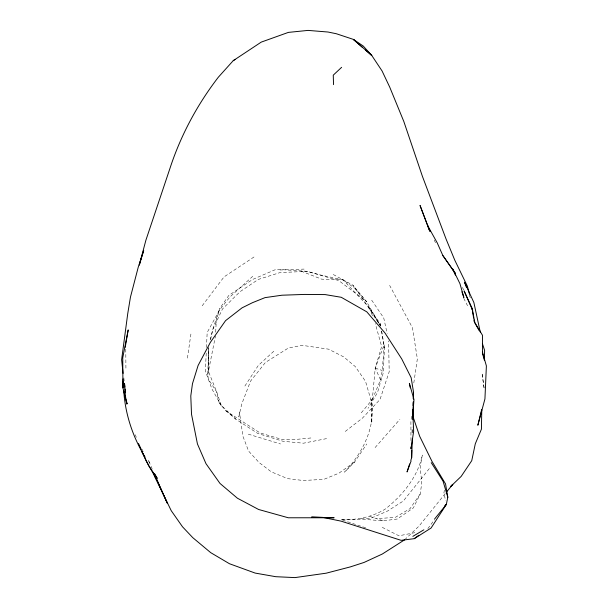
<?xml version="1.0" encoding="UTF-8"?>
<svg xmlns="http://www.w3.org/2000/svg" width="608" height="608" viewBox="0 0 608 608"><rect width="100%" height="100%" fill="white"/><g stroke="black" fill="none" stroke-linecap="round" stroke-linejoin="round"><path stroke-width="0.46" stroke-dasharray="3.04 2.28" d="M326.564 438.619L303.46 443.202L283.115 441.294L257.792 433.474L235.98 419.292L221.137 405.247L216.722 391.924L208.498 371.579L208.605 347.039M208.498 371.579L208.681 348.3M412.019 432.524L412.095 426.922M412.581 432.858L412.688 428.131M206.211 353.18L205.382 371.024L211.903 388.938L221.137 405.247L219.283 403.066L216.722 391.924L208.407 379.308L207.761 374.733L208.643 349.243M206.469 347.54L207.168 332.508L219.617 309.913L229.824 297.084L252.723 276.328M215.68 332.158L216.243 321.29L219.61 308.636L228.798 295.45L252.715 279.414L276.23 269.283L307.063 271.305L320.454 274.976L343.155 279.9L355.232 288.61L366.609 301.682L380.783 326.488L380.152 323.638L352.86 285.16L332.584 274.147M381.649 331.026L384.469 347.761L383.177 373.175L377.477 392.616L368.015 408.318M372.339 399.509L380.547 379.825L382.28 370.508L384.256 344.652L375.204 368.136L372.339 399.509L361.281 412.824M411.464 416.305L410.902 421.868L410.962 441.385M187.439 358.112L190.927 333.967M341.248 519.65L366.776 519.559L383.177 520.843L397.237 519.019L413.356 507.908L420.174 494.099L421.792 482.98L420.158 466.921L422.34 455.058C417.726 477.06 402.732 495.041 385.616 508.85C372.24 517.15 356.835 520.121 341.248 519.65L366.958 528.238M413.812 382.941L417.354 358.857L412.452 327.758L389.637 285.403M444.41 490.116L443.924 492.784L445.512 500.559M207.761 374.733L215.498 335.776M210.642 339.34L212.792 329.483L219.61 308.636M210.148 339.971L212.792 329.483L222.52 308.932L240.016 291.703L258.286 279.437L279.862 272.627L307.063 271.305L338.8 280.6L366.609 301.682L352.86 285.16M380.547 379.825L375.204 368.136L381.649 346.514L375.28 323.502M244.887 386.05L258.294 365.476L274.862 350.269M354.624 461.996L338.952 473.176L323.859 479.355L303.308 480.502L287.607 478.625L271.274 471.838L259.008 462.46L248.573 451.06L242.949 436.316L239.438 412.33L238.777 416.936L241.703 404.145L250.557 381.132L265.476 362.391L288.496 347.958L302.092 345.336L328.556 349.159L343.718 356.919L355.277 366.571L365.522 381.338L372.164 404.168L371.48 423.145L371.868 421.542L371.108 399.251C376.58 426.17 362.649 453.051 344.508 472.142L354.624 461.996L366.776 443.977M420.174 494.099L410.066 508.6L395.443 517.286L376.664 518.753M427.85 528.58L434.53 519.65M202.19 305.794L224.002 276.929L255.132 256.234M429.263 468.646L403.309 501.022L387.547 511.032L370.492 518.434L358.978 518.738M445.185 493.628L419.087 526.034L405.407 539.083M375.098 447.579L399.904 419.315M345.26 431.444L362.474 418.084L380 399.524L389.196 371.746L388.596 340.913M414.876 532.646L398.932 535.8L381.414 526.923M310.886 437.973L297.487 439.28L283.024 439.744L260.102 432.957L225.925 410.833L219.283 403.066M280.014 269.99L304.091 269.093M248.284 434.158L280.524 443.969M375.204 368.136L382.28 370.508M369.77 516.359L383.177 520.843M301.074 271.107L321.617 279.156L343.155 279.9L369.58 307.937L380.296 325.683L368.053 306.926M225.925 410.833L235.98 419.292M371.693 300.17L383.739 317.984L387.167 333.564M462.278 287.424L464.246 290.578M463.76 298.308L467.94 306.493M135.143 434.735L136.352 437.281M141.976 449.183L143.184 451.729M434.234 240L436.149 244.18M152.228 469.087L148.215 459.739L150.199 464.862M469.361 295.23L470.334 297.844M369.58 307.937L372.75 316.586M380.152 323.638L380.486 325.493M381.482 331.056L384.469 347.761M484.059 387.972L482.022 373.122L484.219 388.907M123.842 377.819L124.344 383.268M125.772 349.144L125.932 369.444"/><path stroke-width="0.91" d="M410.795 460.385L411.662 457.71L411.768 450.247M481.772 409.891L481.414 429.18L475.296 443.81L471.747 460.666L461.183 476.391L450.513 486.658L452.8 484.325L446.356 492.199M123.128 378.837L122.945 387.866L126.874 403.963L126.441 400.216M412.885 419.611L413.28 402.572M413.41 396.895L413.372 398.787L413.546 392.38L411.168 377.735L401.751 358.963L384.856 332.804L366.799 311.843L341.255 297.289L325.196 294.591L304.54 294.424L281.952 295.214L265.012 297.631L252.442 302.7L242.022 307.868L225.56 320.652L210.353 342.388L198.079 365.53L192.47 383.709L190.79 395.945L191.512 414.223L197.44 443.939L205.975 463.661L219.99 483.436L237.409 498.21L258.598 509.481L288.306 517.78L334.126 517.765L311.539 517.127L322.795 517.408L341.08 521.14L401.105 540.337L414.253 538.665L431.072 528.033L446.31 504.503L447.815 497.222L445.535 483.9L432.037 461.487L419.68 436.293L412.794 416.039L412.999 409.655M123.12 381.406L122.945 387.866L122.748 357.793L128.189 329.901L125.218 347.32M413.121 405.627L413.242 401.842M413.334 399.008L413.546 392.38M411.662 457.71L412.376 438.383M412.513 415.674L412.779 410.043M481.574 409.876L477.85 425.25L484.933 398.954L486.385 365.917L482.41 351.956M409.64 463.95L407.041 471.96L411.107 460.94M444.547 506.244L445.656 504.754M434.56 519.034L446.31 504.503M235.068 59.44L233.221 60.671L218.356 77.186C197.144 104.766 180.614 135.599 169.845 168.705L145.882 240.251L139.3 265.096L143.686 250.519L138.29 267.018L130.454 297.13L127.733 313.66L121.615 359.738L123.112 373.411M341.62 67.313L333.26 75.164L333.534 84.634M414.253 538.665L418.79 535.306M233.221 60.671L261.235 42.112L288.382 32.391L308.066 30.4L328.031 32.026L336.353 33.744L353.37 39.391L363.257 46.041L371.807 55.526L382.06 70.946L389.705 87.081L403.811 121.463L422.423 176.366L446.052 238.99L454.792 260.194L467.362 286.132L469.482 294.219M404.723 539.737L382.31 554.025L364.07 562.438L350.406 566.876L326.192 573.184L294.979 577.6L275.758 576.696L255.162 573.078L229.459 563.73L210.702 552.642L192.759 537.639L182.522 526.809L171.258 510.728L155.162 477.668L153.178 472.545M412.862 536.362L423.852 529.819M362.588 47.462L353.37 39.391L371.807 55.526L365.423 49.94M442.875 255.573L455.27 273.266L442.875 255.573L437.19 242.797L427.736 225.773L420.029 205.436L429.75 231.139L427.736 225.773L430.411 231.633M431.239 462.642L443.05 481.171L447.815 497.222M141.284 449.487L138.518 443.521M145.054 457.041C132.848 437.023 125.256 414.299 123.766 390.914M154.455 473.465L157.274 478.39L148.77 465.926L141.763 451.296L146.27 461.092L156.97 480.13L167.253 503.112L154.417 474.187M474.62 322.468L479.119 330.547M455.43 275.097L452.77 269.063L459.937 283.632L463.874 297.525L461.928 291.84M466.442 287.386L464.497 282.158L473.868 302.51L480.267 332.059M482.372 343.512L484.606 350.352L484.432 360.331L482.608 353.772L482.471 335.259L474.848 322.635L472.104 308.309L464.117 290.936L472.682 310.483L472.104 308.309L473.617 318.106M410.271 387.889L409.374 383.352L413.98 399.585L412.878 414.048L413.653 431.27L410.985 448.818L410.978 446.964M473.89 319.884L474.172 321.662M126.487 401.28L126.874 403.963L125.339 395.785L124.503 383.359L124.936 387.106M125.149 388.976L125.582 392.722"/></g></svg>
